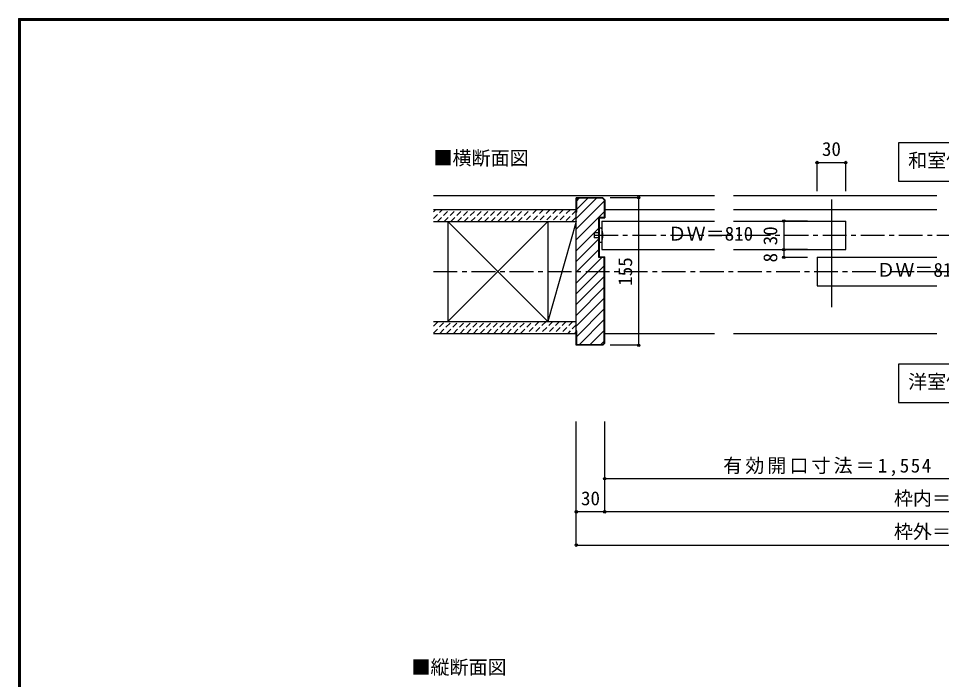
# Model space of a CAD drawing. Units: millimetres at full size, sheet at 1:5; details may follow other scales. Extents: x -973 to 977, y -701 to 696.
# Drawn here: x -973 to -3, y 1 to 696 of the extents above; entities that cross this region are included whole.
import ezdxf
from ezdxf.enums import TextEntityAlignment as Align

# ---------------------------------------------------------------- set-up
doc = ezdxf.new("R2010")
doc.units = ezdxf.units.MM
doc.header["$LTSCALE"] = 5
doc.header["$PDMODE"] = 32
doc.header["$PDSIZE"] = 2.5
doc.linetypes.add('CHAIN1', pattern=[8, 5, -1, 1, -1])
doc.linetypes.add('DASHED1', pattern=[1.8, 1.2, -0.6])
for name, color, linetype in [('0-1_通り芯', 4, 'CHAIN1'), ('0-2_柱', 7, 'Continuous'), ('0-3_仕上げ', 2, 'Continuous'), ('0-4_枠', 3, 'Continuous'), ('0-6_扉', 6, 'Continuous'), ('0-7_金物', 7, 'Continuous'), ('0-A_文字', 7, 'Continuous'), ('0-B_寸法', 7, 'Continuous'), ('0-C_ハッチ', 4, 'DASHED1'), ('F-1_枠', 6, 'Continuous')]:
    doc.layers.add(name, color=color, linetype=linetype)
doc.styles.add('ＭＳ ゴシック', font='')
doc.styles.get('ＭＳ ゴシック').set_extended_font_data('MS Gothic')

msp = doc.modelspace()

# ---------------------------------------------------------------- linework, layer by layer
at = {"layer": '0-1_通り芯'}
msp.add_line((-537.164, 430), (483.135, 430), dxfattribs=at)
at = {"layer": '0-2_柱'}
for p, q in [((-417.043, 377.5), (-522.043, 482.5)), ((-417.043, 482.5), (-522.043, 377.5)), ((-387.164, 482.5), (-417.043, 377.5))]:
    msp.add_line(p, q, dxfattribs=at)
at = {"layer": '0-2_柱', "color": 3}
for p, q in [((-522.043, 482.5), (-522.043, 377.5)), ((-417.043, 482.5), (-417.043, 377.5)), ((-387.164, 377.5), (-387.164, 482.5))]:
    msp.add_line(p, q, dxfattribs=at)
at = {"layer": '0-3_仕上げ'}
for p, q in [((-537.164, 510), (-241.996, 510)), ((-221.996, 510), (-8.159, 510)), ((-537.164, 495), (-387.164, 495)), ((-357.164, 495), (-241.996, 495)), ((-221.996, 495), (-8.159, 495)), ((-537.164, 482.5), (-387.164, 482.5)), ((-537.164, 377.5), (-387.164, 377.5)), ((-537.164, 365), (-387.164, 365))]:
    msp.add_line(p, q, dxfattribs=at)
at = {"layer": '0-4_枠'}
for p, q in [((-387.164, 352.5), (-387.164, 507.5)), ((-359.285, 507.5), (-387.164, 507.5)), ((-386.664, 492.5), (-386.664, 507)), ((-359.492, 507), (-386.664, 507)), ((-357.664, 505.171), (-359.492, 507)), ((-357.164, 505.379), (-359.285, 507.5)), ((-357.664, 505.171), (-357.664, 487)), ((-357.164, 505.379), (-357.164, 486.5)), ((-386.664, 492.5), (-387.164, 492.5)), ((-363.664, 487), (-363.664, 445)), ((-363.664, 487), (-357.664, 487)), ((-363.164, 486.5), (-357.164, 486.5)), ((-363.164, 486.5), (-363.164, 445.5)), ((-363.664, 445), (-357.664, 445)), ((-363.164, 445.5), (-357.164, 445.5)), ((-357.664, 354.828), (-357.664, 445)), ((-357.164, 354.621), (-357.164, 445.5)), ((-359.285, 352.5), (-387.164, 352.5)), ((-359.492, 353), (-386.664, 353)), ((-359.492, 353), (-357.664, 354.828)), ((-359.285, 352.5), (-357.164, 354.621))]:
    msp.add_line(p, q, dxfattribs=at)
at = {"layer": '0-4_枠', "color": 4}
for p, q in [((-357.164, 495), (-241.996, 495)), ((-221.996, 495), (-8.159, 495)), ((-357.164, 365), (-241.996, 365)), ((-221.996, 365), (-8.159, 365))]:
    msp.add_line(p, q, dxfattribs=at)
at = {"layer": '0-4_枠'}
msp.add_lwpolyline([(-386.664, 353), (-386.664, 367.5), (-387.164, 367.5)], dxfattribs=at)
at = {"layer": '0-6_扉', "color": 3}
msp.add_line((-118.827, 505.5), (-118.827, 392.5), dxfattribs=at)
at = {"layer": '0-6_扉'}
for p, q in [((-360.164, 483), (-241.996, 483)), ((-360.164, 483), (-360.164, 453)), ((-221.996, 483), (-103.953, 483)), ((-103.953, 453), (-103.953, 483)), ((-360.164, 453), (-241.996, 453)), ((-221.996, 453), (-103.953, 453)), ((-133.953, 445), (-8.159, 445)), ((-133.953, 445), (-133.953, 415)), ((-133.953, 415), (-8.159, 415))]:
    msp.add_line(p, q, dxfattribs=at)
at = {"layer": '0-7_金物'}
for p, q in [((-363.164, 475.5), (-363.164, 460.5)), ((-360.164, 475.5), (-363.164, 475.5)), ((-368.164, 470.5), (-368.164, 465.5)), ((-363.164, 470.5), (-368.164, 470.5)), ((-363.164, 465.5), (-368.164, 465.5)), ((-360.164, 460.5), (-363.164, 460.5))]:
    msp.add_line(p, q, dxfattribs=at)
msp.add_arc((-390.615, 468), 31.361, 346.16368, 13.83629, dxfattribs=at)
at = {"layer": '0-A_文字'}
for p, q in [((-48.347, 525), (51.653, 525)), ((-48.347, 332.5), (-48.347, 292.5)), ((51.653, 332.5), (-48.347, 332.5)), ((-48.347, 292.5), (51.653, 292.5))]:
    msp.add_line(p, q, dxfattribs=at)
msp.add_lwpolyline([(51.653, 565), (-48.347, 565), (-48.347, 525)], dxfattribs=at)
at = {"layer": '0-B_寸法', "color": 4}
for p, q in [((-133.953, 544.5), (-103.953, 544.5)), ((-133.953, 514.5), (-133.953, 544.5)), ((-103.953, 514.5), (-103.953, 544.5)), ((-321.507, 507.5), (-351.507, 507.5)), ((-321.507, 352.5), (-321.507, 507.5)), ((-143.953, 483), (-168.999, 483)), ((-168.999, 483), (-168.999, 445)), ((-143.953, 453), (-168.999, 453)), ((-168.999, 445), (-143.953, 445)), ((-321.507, 352.5), (-351.507, 352.5)), ((-387.164, 142.5), (-387.164, 272.5)), ((-357.164, 177.5), (-357.164, 272.5)), ((-357.164, 212.5), (104.259, 212.5)), ((390.47, 177.5), (-387.164, 177.5))]:
    msp.add_line(p, q, dxfattribs=at)
at = {"layer": '0-B_寸法', "color": 4, "linetype": 'CHAIN1'}
msp.add_line((-368.164, 468), (360.47, 468), dxfattribs=at)
at = {"layer": '0-B_寸法', "color": 4}
msp.add_lwpolyline([(-387.164, 142.5), (390.47, 142.5), (390.47, 272.5)], dxfattribs=at)
at = {"layer": '0-B_寸法'}
for p in [(-133.953, 544.5), (-103.953, 544.5), (-321.507, 507.5), (-168.999, 483), (-168.999, 453), (-168.999, 445), (-321.507, 352.5), (-357.164, 212.5), (-387.164, 177.5), (-357.164, 177.5), (-387.164, 142.5)]:
    msp.add_point(p, dxfattribs=at)
at = {"layer": '0-C_ハッチ', "linetype": 'Continuous'}
for p, q in [((-387.164, 485.755), (-365.919, 507)), ((-386.664, 495.315), (-374.979, 507)), ((-386.664, 504.376), (-384.04, 507)), ((-387.164, 474.441), (-357.664, 503.941)), ((-387.164, 463.127), (-363.664, 486.627)), ((-363.291, 487), (-357.664, 492.627)), ((-387.164, 451.814), (-363.664, 475.313)), ((-387.164, 440.5), (-363.664, 464)), ((-387.164, 429.186), (-363.664, 452.686)), ((-387.164, 417.872), (-360.036, 445)), ((-387.164, 406.559), (-357.664, 436.059)), ((-387.164, 395.245), (-357.664, 424.745)), ((-387.164, 383.931), (-357.664, 413.431)), ((-387.164, 372.617), (-357.664, 402.118)), ((-386.664, 361.803), (-357.664, 390.804)), ((-384.154, 353), (-357.664, 379.49)), ((-372.84, 353), (-357.664, 368.176)), ((-361.527, 353), (-357.664, 356.863))]:
    msp.add_line(p, q, dxfattribs=at)
at = {"layer": '0-C_ハッチ'}
for p, q in [((-537.164, 485.53), (-527.694, 495)), ((-537.164, 492.601), (-534.765, 495)), ((-533.123, 482.5), (-520.623, 495)), ((-526.052, 482.5), (-513.552, 495)), ((-518.98, 482.5), (-506.48, 495)), ((-511.909, 482.5), (-499.409, 495)), ((-504.838, 482.5), (-492.338, 495)), ((-497.767, 482.5), (-485.267, 495)), ((-490.696, 482.5), (-478.196, 495)), ((-483.625, 482.5), (-471.125, 495)), ((-476.554, 482.5), (-464.054, 495)), ((-469.483, 482.5), (-456.983, 495)), ((-462.412, 482.5), (-449.912, 495)), ((-455.341, 482.5), (-442.841, 495)), ((-448.27, 482.5), (-435.77, 495)), ((-428.699, 495), (-441.199, 482.5)), ((-421.628, 495), (-434.128, 482.5)), ((-414.557, 495), (-427.057, 482.5)), ((-407.486, 495), (-419.986, 482.5)), ((-400.414, 495), (-412.914, 482.5)), ((-393.343, 495), (-405.843, 482.5)), ((-387.164, 494.108), (-398.772, 482.5)), ((-387.164, 487.037), (-391.701, 482.5)), ((-537.164, 365.322), (-524.986, 377.5)), ((-537.164, 372.393), (-532.057, 377.5)), ((-530.414, 365), (-517.914, 377.5)), ((-523.343, 365), (-510.843, 377.5)), ((-516.272, 365), (-503.772, 377.5)), ((-509.201, 365), (-496.701, 377.5)), ((-502.13, 365), (-489.63, 377.5)), ((-495.059, 365), (-482.559, 377.5)), ((-487.988, 365), (-475.488, 377.5)), ((-480.917, 365), (-468.417, 377.5)), ((-473.846, 365), (-461.346, 377.5)), ((-466.775, 365), (-454.275, 377.5)), ((-459.704, 365), (-447.204, 377.5)), ((-452.633, 365), (-440.133, 377.5)), ((-445.562, 365), (-433.062, 377.5)), ((-425.991, 377.5), (-438.491, 365)), ((-418.919, 377.5), (-431.419, 365)), ((-411.848, 377.5), (-424.348, 365)), ((-404.777, 377.5), (-417.277, 365)), ((-397.706, 377.5), (-410.206, 365)), ((-390.635, 377.5), (-403.135, 365)), ((-387.164, 373.9), (-396.064, 365)), ((-387.164, 366.829), (-388.993, 365))]:
    msp.add_line(p, q, dxfattribs=at)
at = {"layer": 'F-1_枠'}
for p, q in [((-973.347, 695.833), (-973.347, -700.833)), ((-973.347, 695.833), (976.653, 695.833)), ((-973.347, 695), (976.653, 695)), ((-973.347, 694.167), (976.653, 694.167)), ((-972.514, 695.833), (-972.514, -700.833)), ((-971.68, 695.833), (-971.68, -700.833))]:
    msp.add_line(p, q, dxfattribs=at)

# ---------------------------------------------------------------- texts
at = {"layer": '0-A_文字', "style": 'ＭＳ ゴシック'}
for s, p in [('■横断面図', (-537.164, 537.5)), ('和室側・', (-38.347, 535)), ('洋室側・', (-38.347, 302.5)), ('■縦断面図', (-560.347, 2.5))]:
    msp.add_text(s, height=14.66, dxfattribs=at).set_placement(p, align=Align.BOTTOM_LEFT)
at = {"layer": '0-B_寸法', "style": 'ＭＳ ゴシック'}
for s, p in [('30', (-128.953, 547)), ('ＤＷ＝810', (-291.121, 458)), ('ＤＷ＝810', (-71.773, 420)), ('30', (-382.164, 180)), ('枠内＝2,364', (-53.347, 180)), ('枠外＝2,424', (-53.347, 145))]:
    msp.add_text(s, height=14.66, dxfattribs=at).set_placement(p, align=Align.BOTTOM_LEFT)
for s, p in [('30', (-171.499, 457.5)), ('8', (-171.499, 439.5)), ('155', (-324.007, 415))]:
    msp.add_text(s, height=14.66, rotation=90, dxfattribs=at).set_placement(p, align=Align.BOTTOM_LEFT)
at = {"layer": '0-B_寸法', "insert": (-232.703, 215), "char_height": 14.66, "attachment_point": 7, "style": 'ＭＳ ゴシック'}
msp.add_mtext('\\T1.16;有効開口寸法＝1,554', dxfattribs=at)

doc.saveas('drawing.dxf')
